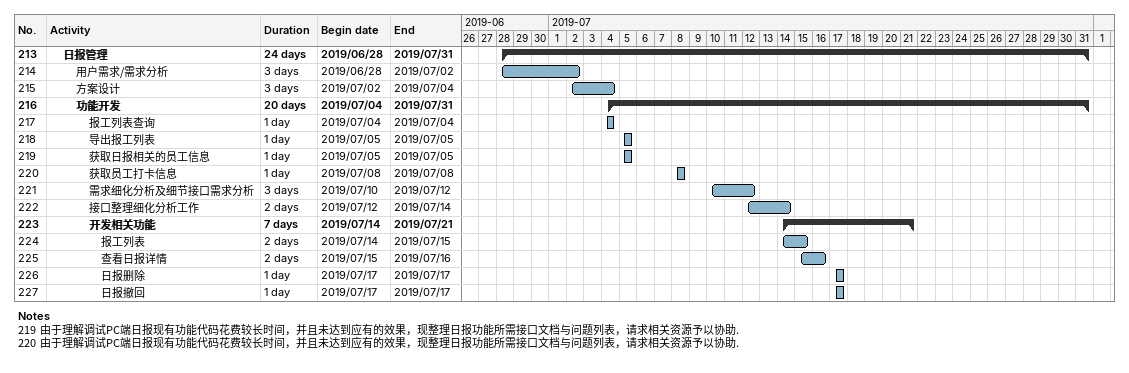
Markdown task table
| ID | Level | Task | Duration | Start | Finish |
|---|---|---|---|---|---|
| 213 | 2 | **日报管理** | 24d | 2019-06-28 | 2019-07-31 |
| 214 | 3 | 用户需求/需求分析 | 3d | 2019-06-28 | 2019-07-02 |
| 215 | 3 | 方案设计 | 3d | 2019-07-02 | 2019-07-04 |
| 216 | 3 | **功能开发** | 20d | 2019-07-04 | 2019-07-31 |
| 217 | 4 | 报工列表查询 | 1d | 2019-07-04 | 2019-07-04 |
| 218 | 4 | 导出报工列表 | 1d | 2019-07-05 | 2019-07-05 |
| 219 | 4 | 获取日报相关的员工信息 | 1d | 2019-07-05 | 2019-07-05 |
| 220 | 4 | 获取员工打卡信息 | 1d | 2019-07-08 | 2019-07-08 |
| 221 | 4 | 需求细化分析及细节接口需求分析 | 3d | 2019-07-10 | 2019-07-12 |
| 222 | 4 | 接口整理细化分析工作 | 2d | 2019-07-12 | 2019-07-14 |
| 223 | 4 | **开发相关功能** | 7d | 2019-07-14 | 2019-07-21 |
| 224 | 5 | 报工列表 | 2d | 2019-07-14 | 2019-07-15 |
| 225 | 5 | 查看日报详情 | 2d | 2019-07-15 | 2019-07-16 |
| 226 | 5 | 日报删除 | 1d | 2019-07-17 | 2019-07-17 |
| 227 | 5 | 日报撤回 | 1d | 2019-07-17 | 2019-07-17 |

Notes
- 219: 由于理解调试PC端日报现有功能代码花费较长时间，并且未达到应有的效果，现整理日报功能所需接口文档与问题列表，请求相关资源予以协助.
- 220: 由于理解调试PC端日报现有功能代码花费较长时间，并且未达到应有的效果，现整理日报功能所需接口文档与问题列表，请求相关资源予以协助.
